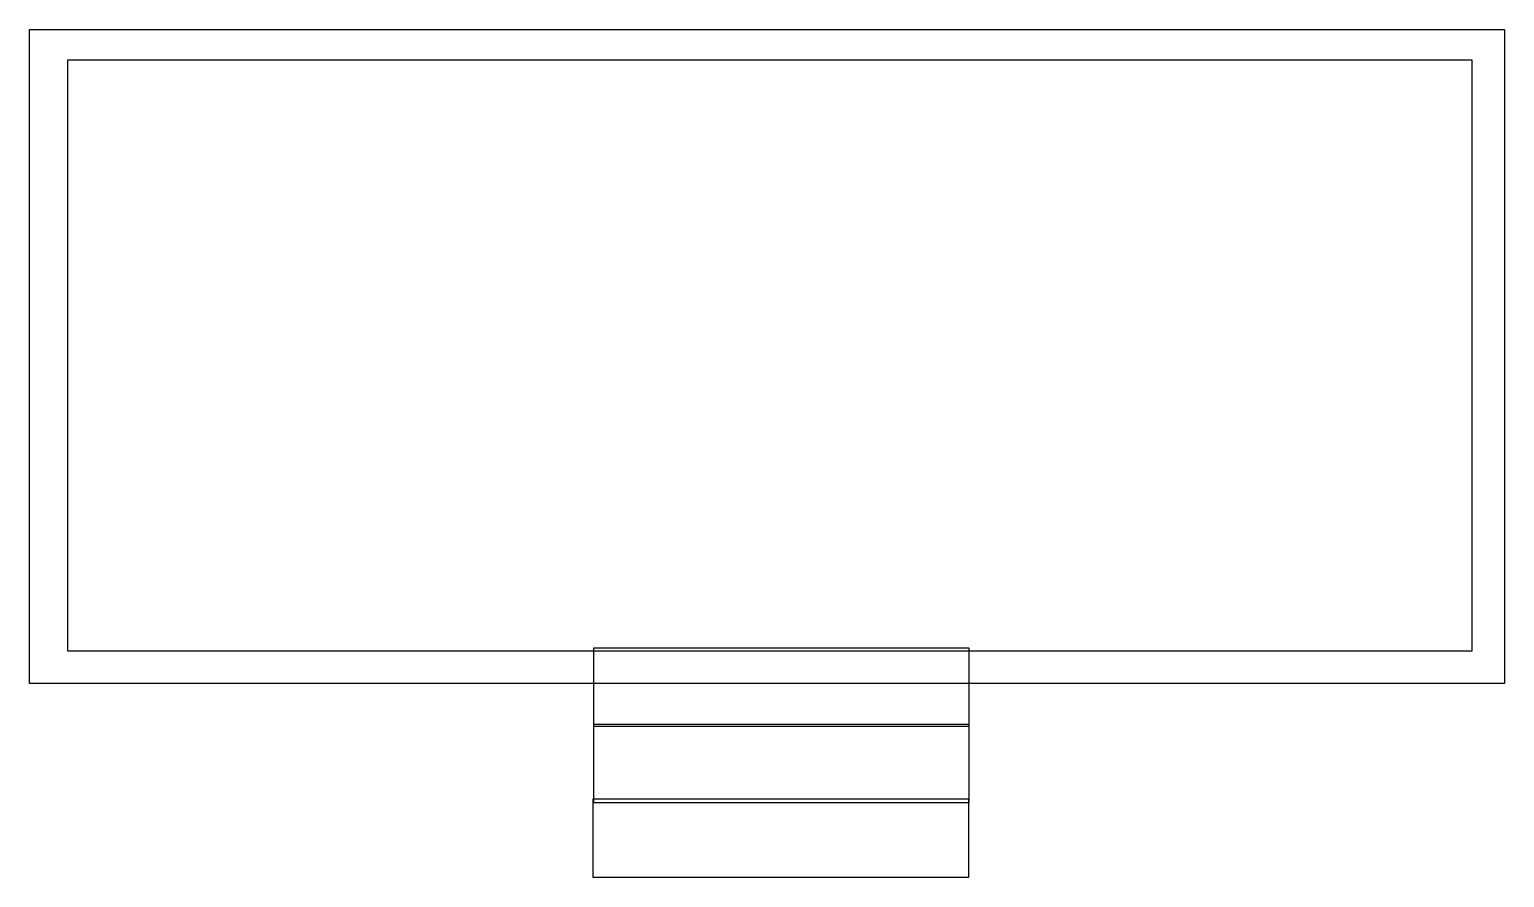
# Model space of a CAD drawing. Header units: inches. Extents: x 48 to 219, y -59 to 39.
import ezdxf

# ---------------------------------------------------------------- set-up
doc = ezdxf.new("R2010")
doc.units = ezdxf.units.IN
doc.header["$MEASUREMENT"] = 0

msp = doc.modelspace()

# ---------------------------------------------------------------- linework, layer by layer
for points in [[(48.16, 38.6), (218.55, 38.6), (218.55, -37), (48.16, -37)], [(52.59, 35.11), (214.77, 35.11), (214.77, -33.25), (52.59, -33.25)], [(113.34, -32.86), (156.69, -32.86), (156.69, -41.96), (113.34, -41.96)], [(113.34, -41.69), (156.69, -41.69), (156.69, -50.79), (113.34, -50.79)], [(113.28, -50.32), (156.64, -50.32), (156.64, -59.42), (113.28, -59.42)]]:
    msp.add_lwpolyline(points, close=True)

doc.saveas('drawing.dxf')
